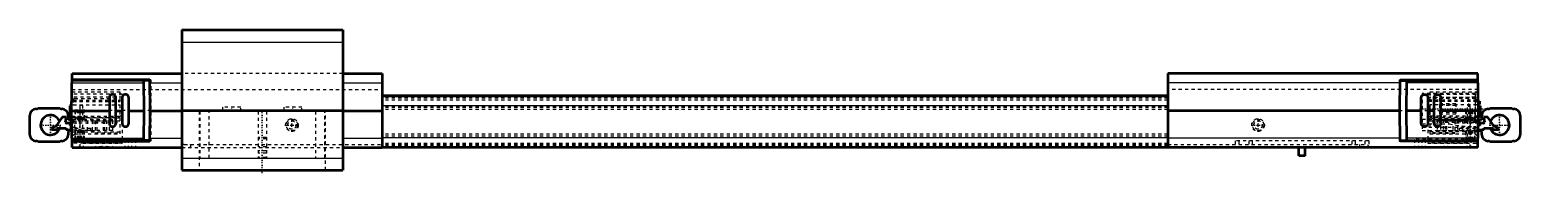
# Model space of a CAD drawing. Header units: millimetres. Extents: x -231 to 231, y -8 to 37.
import ezdxf

# ---------------------------------------------------------------- set-up
doc = ezdxf.new("R2010")
doc.units = ezdxf.units.MM
doc.linetypes.add('Center', pattern=[1.5, 0.45, -0.5, 0.05, -0.5])
doc.linetypes.add('Dashed', pattern=[2, 1, -1])
for name, color, linetype, lineweight in [('AM_0', 7, 'Continuous', 50), ('AM_4', 3, 'Continuous', 25), ('AM_7', 7, 'Center', 25), ('AM_9', 6, 'Dashed', 25)]:
    doc.layers.add(name, color=color, linetype=linetype, lineweight=lineweight)

# ---------------------------------------------------------------- blocks, each defined once
blk = doc.blocks.new('1_2500_210_p4_1_0_in_2500_210__A__4')
at = {"layer": 'AM_0'}
for p, q in [((-231.4, 4), (-231.4, 10)), ((-228.8, 12.2), (-222.07, 12.2)), ((-219.47, 10), (-219.47, 9.05)), ((-219.47, 4.95), (-219.47, 4)), ((-218.43, 8.65), (-219.07, 8.65)), ((-218.34, 5.35), (-219.07, 5.35)), ((-222.07, 1.8), (-228.8, 1.8))]:
    blk.add_line(p, q, dxfattribs=at)
for centre, radius, start, end in [((-229.4, 10), 2, 90, 180), ((-229.4, 13), 1, 270, 306.8699), ((-225, 7), 3.05, 23.0521, 341.8518), ((-221.47, 13), 1, 233.1301, 270), ((-221.47, 10), 2, 0, 90), ((-219.07, 9.05), 0.4, 180, 270), ((-219.07, 4.95), 0.4, 90, 180), ((-229.4, 4), 2, 180, 270), ((-229.4, 1), 1, 53.1301, 90), ((-221.47, 1), 1, 90, 126.8699), ((-221.47, 4), 2, 270, 360)]:
    blk.add_arc(centre, radius, start, end, dxfattribs=at)
at = {"layer": 'AM_4'}
for p, q in [((-218.8, 7.6), (-218.8, 8.65)), ((-218.8, 5.35), (-218.8, 5.56)), ((-218.5, 7.6), (-218.5, 8.65)), ((-218.5, 5.35), (-218.5, 5.55))]:
    blk.add_line(p, q, dxfattribs=at)
at = {"layer": 'AM_7'}
for p, q in [((-225, 3.8), (-225, 10.2)), ((-228.2, 7), (-221.8, 7))]:
    blk.add_line(p, q, dxfattribs=at)
at = {"layer": 'AM_9'}
for p, q in [((-214.5, 11.4), (-217.3, 11.4)), ((-217.3, 11.4), (-217.3, 8.65)), ((-217.27, 8.65), (-217.27, 11.4)), ((-217.15, 8.65), (-217.15, 11.4)), ((-216.51, 8.65), (-216.51, 11.4)), ((-216.14, 8.65), (-216.14, 11.4)), ((-215.65, 8.65), (-215.65, 11.4)), ((-215.28, 8.65), (-215.28, 11.4)), ((-214.64, 8.65), (-214.64, 11.4)), ((-214.52, 8.65), (-214.52, 11.4)), ((-214.5, 8.65), (-214.5, 11.4)), ((-218.8, 5.56), (-218.8, 7.6)), ((-218.5, 5.55), (-218.5, 7.6)), ((-205.66, 8.65), (-218.43, 8.65)), ((-212.55, 5.35), (-218.34, 5.35)), ((-217.3, 5.35), (-217.3, 2.6)), ((-217.27, 2.6), (-217.27, 5.35)), ((-217.15, 2.6), (-217.15, 5.35)), ((-217, 5.35), (-217, 8.65)), ((-216.51, 2.6), (-216.51, 5.35)), ((-216.14, 2.6), (-216.14, 5.35)), ((-215.65, 2.6), (-215.65, 5.35)), ((-215.28, 2.6), (-215.28, 5.35)), ((-214.64, 2.6), (-214.64, 5.35)), ((-214.52, 2.6), (-214.52, 5.35)), ((-214.5, 2.6), (-214.5, 5.35)), ((-213.45, 5.35), (-213.45, 8.65)), ((-211.95, 5.35), (-211.95, 8.65)), ((-205.66, 5.35), (-211.15, 5.35)), ((-210.53, 5.35), (-210.53, 8.65)), ((-208.47, 5.35), (-208.47, 8.65)), ((-208.08, 5.35), (-208.08, 8.65)), ((-207.49, 5.35), (-207.49, 8.65)), ((-206.64, 5.35), (-206.64, 8.65)), ((-205.66, 5.35), (-205.66, 8.65)), ((-214.5, 2.6), (-217.3, 2.6))]:
    blk.add_line(p, q, dxfattribs=at)
blk.add_arc((-225, 7), 3.05, 341.8518, 23.0521, dxfattribs=at)
blk = doc.blocks.new('2_2500_210_p3_0_in_2500_210__A__4')
at = {"layer": 'AM_0'}
for p, q in [((-184.2, 36.5), (-184.2, -7)), ((-184.2, 36.5), (-134.2, 36.5)), ((-134.2, 36.5), (-134.2, -7)), ((-218.5, 11.5), (-218.2, 23)), ((-194.08, 20.8), (-218.26, 20.8)), ((-194.08, 21), (-218.25, 21)), ((-218.2, 23), (-184.2, 23)), ((-216.6, 21), (-216.6, 20.8)), ((-216.33, 20.8), (-216.33, 21)), ((-208.84, 20.8), (-208.84, 21)), ((-196.4, 20.8), (-196.4, 21)), ((-196.08, 20.8), (-196, 11.5)), ((-194, 11.5), (-194.08, 21)), ((-134.2, 23), (-122, 23)), ((-122, 23), (-122, 0)), ((-206.7, 15.5), (-206.7, 7.5)), ((-204.7, 7.5), (-204.7, 15.5)), ((-202.7, 15.5), (-202.7, 7.5)), ((-200.7, 7.5), (-200.7, 15.5)), ((-221.35, 9.4), (-223.45, 6.4)), ((-220, 9.4), (-221.35, 9.4)), ((-220.27, 7.89), (-220, 9.4)), ((-218.46, 13.12), (-218.95, 12.94)), ((-218.95, 12.94), (-218.95, 9.66)), ((-218.95, 9.66), (-218.45, 9.48)), ((-218.2, 0), (-218.5, 11.5)), ((-218.5, 11.45), (-206.7, 11.45)), ((-204.7, 11.45), (-202.7, 11.45)), ((-200.7, 11.45), (-196, 11.45)), ((-196, 11.5), (-196.08, 2.2)), ((-194.08, 2), (-194, 11.5)), ((-194, 11.45), (-184.2, 11.45)), ((-184.2, 11.5), (-134.2, 11.5)), ((-134.2, 11.45), (-122, 11.45)), ((-224.01, 6.4), (-224.65, 5.95)), ((-224.65, 5.95), (-224.65, 5.6)), ((-224.65, 5.6), (-223.15, 5.6)), ((-223.45, 6.4), (-224.01, 6.4)), ((-222.65, 6.05), (-220.15, 6.05)), ((-220.15, 6.05), (-220.15, 5.79)), ((-218.4, 7.6), (-220.02, 7.6)), ((-219.96, 5.59), (-218.34, 5.55)), ((-218.71, 7.36), (-218.4, 7.54)), ((-218.37, 6.64), (-218.71, 6.84)), ((-194.08, 2.2), (-218.26, 2.2)), ((-218.25, 2), (-194.08, 2)), ((-218.2, 0), (-184.2, 0)), ((-216.6, 2.2), (-216.6, 2)), ((-216.33, 2), (-216.33, 2.2)), ((-208.84, 2), (-208.84, 2.2)), ((-196.4, 2), (-196.4, 2.2)), ((-134.2, 0), (-122, 0)), ((-184.2, -7), (-134.2, -7))]:
    blk.add_line(p, q, dxfattribs=at)
for points in [[(-204.7, 15.5), (-204.7, 15.59), (-204.72, 15.67), (-204.73, 15.76), (-204.76, 15.84), (-204.79, 15.92), (-204.83, 16), (-204.88, 16.07), (-204.93, 16.14), (-204.99, 16.21), (-205.06, 16.27), (-205.13, 16.32), (-205.2, 16.37), (-205.28, 16.41), (-205.36, 16.44), (-205.44, 16.47), (-205.53, 16.48), (-205.61, 16.5), (-205.7, 16.5), (-205.79, 16.5), (-205.87, 16.48), (-205.96, 16.47), (-206.04, 16.44), (-206.12, 16.41), (-206.2, 16.37), (-206.27, 16.32), (-206.34, 16.27), (-206.41, 16.21), (-206.47, 16.14), (-206.52, 16.07), (-206.57, 16), (-206.61, 15.92), (-206.64, 15.84), (-206.67, 15.76), (-206.68, 15.67), (-206.7, 15.59), (-206.7, 15.5)], [(-200.7, 15.5), (-200.7, 15.59), (-200.72, 15.67), (-200.73, 15.76), (-200.76, 15.84), (-200.79, 15.92), (-200.83, 16), (-200.88, 16.07), (-200.93, 16.14), (-200.99, 16.21), (-201.06, 16.27), (-201.13, 16.32), (-201.2, 16.37), (-201.28, 16.41), (-201.36, 16.44), (-201.44, 16.47), (-201.53, 16.48), (-201.61, 16.5), (-201.7, 16.5), (-201.79, 16.5), (-201.87, 16.48), (-201.96, 16.47), (-202.04, 16.44), (-202.12, 16.41), (-202.2, 16.37), (-202.27, 16.32), (-202.34, 16.27), (-202.41, 16.21), (-202.47, 16.14), (-202.52, 16.07), (-202.57, 16), (-202.61, 15.92), (-202.64, 15.84), (-202.67, 15.76), (-202.68, 15.67), (-202.7, 15.59), (-202.7, 15.5)], [(-218.85, 7.1), (-218.85, 7.13), (-218.85, 7.15), (-218.84, 7.18), (-218.83, 7.2), (-218.82, 7.23), (-218.81, 7.25), (-218.8, 7.27), (-218.78, 7.29), (-218.76, 7.31), (-218.74, 7.33), (-218.72, 7.35), (-218.71, 7.36)], [(-218.71, 6.84), (-218.73, 6.86), (-218.75, 6.87), (-218.77, 6.89), (-218.78, 6.91), (-218.8, 6.93), (-218.81, 6.96), (-218.82, 6.98), (-218.83, 7), (-218.84, 7.03), (-218.85, 7.05), (-218.85, 7.08), (-218.85, 7.1)], [(-206.7, 7.5), (-206.7, 7.41), (-206.68, 7.33), (-206.67, 7.24), (-206.64, 7.16), (-206.61, 7.08), (-206.57, 7), (-206.52, 6.93), (-206.47, 6.86), (-206.41, 6.79), (-206.34, 6.73), (-206.27, 6.68), (-206.2, 6.63), (-206.12, 6.59), (-206.04, 6.56), (-205.96, 6.53), (-205.87, 6.52), (-205.79, 6.5), (-205.7, 6.5), (-205.61, 6.5), (-205.53, 6.52), (-205.44, 6.53), (-205.36, 6.56), (-205.28, 6.59), (-205.2, 6.63), (-205.13, 6.68), (-205.06, 6.73), (-204.99, 6.79), (-204.93, 6.86), (-204.88, 6.93), (-204.83, 7), (-204.79, 7.08), (-204.76, 7.16), (-204.73, 7.24), (-204.72, 7.33), (-204.7, 7.41), (-204.7, 7.5)], [(-202.7, 7.5), (-202.7, 7.41), (-202.68, 7.33), (-202.67, 7.24), (-202.64, 7.16), (-202.61, 7.08), (-202.57, 7), (-202.52, 6.93), (-202.47, 6.86), (-202.41, 6.79), (-202.34, 6.73), (-202.27, 6.68), (-202.2, 6.63), (-202.12, 6.59), (-202.04, 6.56), (-201.96, 6.53), (-201.87, 6.52), (-201.79, 6.5), (-201.7, 6.5), (-201.61, 6.5), (-201.53, 6.52), (-201.44, 6.53), (-201.36, 6.56), (-201.28, 6.59), (-201.2, 6.63), (-201.13, 6.68), (-201.06, 6.73), (-200.99, 6.79), (-200.93, 6.86), (-200.88, 6.93), (-200.83, 7), (-200.79, 7.08), (-200.76, 7.16), (-200.73, 7.24), (-200.72, 7.33), (-200.7, 7.41), (-200.7, 7.5)]]:
    blk.add_lwpolyline(points, dxfattribs=at)
for centre, radius, start, end in [((-223.15, 5.9), 0.3, 270, 354.2608), ((-222.65, 5.85), 0.2, 90, 174.2608), ((-220.02, 7.85), 0.25, 170, 270), ((-219.95, 5.79), 0.2, 180, 268.4089)]:
    blk.add_arc(centre, radius, start, end, dxfattribs=at)
at = {"layer": 'AM_4'}
for p, q in [((-184.2, 32.66), (-134.2, 32.66)), ((-218.28, 20.08), (-196.07, 20.08)), ((-194.07, 20.08), (-184.2, 20.08)), ((-134.2, 20.08), (-122, 20.08)), ((-218.95, 9.7), (-218.45, 9.7)), ((-218.68, 6.83), (-218.68, 7.37)), ((-218.28, 2.92), (-196.07, 2.92)), ((-194.07, 2.92), (-184.2, 2.92)), ((-134.2, 2.92), (-122, 2.92)), ((-184.2, -3.24), (-134.2, -3.24))]:
    blk.add_line(p, q, dxfattribs=at)
at = {"layer": 'AM_7'}
for p, q in [((-215.9, 12.06), (-215.9, 1.94)), ((-168.7, 11.19), (-168.7, 12.56)), ((-159.2, -7.91), (-159.2, 12.16)), ((-149.7, 11.19), (-149.7, 12.56)), ((-152.08, 7), (-147.92, 7)), ((-150, 4.92), (-150, 9.08)), ((-208.35, 0.31), (-208.35, -0.01)), ((-181.45, -0.06), (-181.45, 1.04))]:
    blk.add_line(p, q, dxfattribs=at)
at = {"layer": 'AM_9'}
for p, q in [((-204.16, 20.8), (-204.16, 21)), ((-196.67, 20.8), (-196.67, 21)), ((-193.78, 21), (-194.08, 21)), ((-193.78, 20.8), (-194.08, 20.8)), ((-193.78, 21), (-193.78, 2)), ((-134.2, 23), (-184.2, 23)), ((-202.7, 15.62), (-218.39, 15.62)), ((-202.7, 16.61), (-218.37, 16.61)), ((-203.35, 17.15), (-218.35, 17.15)), ((-218.33, 18), (-122, 18)), ((-217.45, 15.25), (-217.95, 14.95)), ((-217.95, 14.95), (-217.95, 13.3)), ((-217.95, 14.75), (-203.35, 14.75)), ((-217.95, 14.45), (-203.35, 14.45)), ((-217.95, 14.25), (-203.35, 14.25)), ((-217.45, 15.25), (-203.35, 15.25)), ((-203.35, 4.25), (-203.35, 17.15)), ((-202.7, 16.61), (-202.7, 15.5)), ((-193.78, 11.5), (-218.5, 11.5)), ((-217.95, 13.3), (-218.46, 13.12)), ((-218.45, 9.7), (-203.35, 9.7)), ((-218.45, 9.48), (-217.95, 9.3)), ((-217.95, 13.3), (-203.35, 13.3)), ((-217.95, 9.3), (-203.35, 9.3)), ((-214.4, 11.6), (-217.4, 11.6)), ((-217.4, 11.6), (-217.4, 9.1)), ((-215.05, 13.1), (-215.85, 13.1)), ((-215.85, 13.1), (-215.85, 0)), ((-215.05, 13.1), (-215.05, 1.4)), ((-214.4, 9.1), (-214.4, 11.6)), ((-202.97, 10.03), (-203.9, 9.1)), ((-202.97, 11.5), (-202.97, 10.03)), ((-178.78, 11.25), (-178.78, -7)), ((-139.62, 11.25), (-178.78, 11.25)), ((-178.61, 11.25), (-178.61, -3.25)), ((-175.7, -3.25), (-175.7, 11.25)), ((-165.88, 12.5), (-171.53, 12.5)), ((-171.53, 12.5), (-171.53, 11.25)), ((-165.88, 11.25), (-165.88, 12.5)), ((-160.45, 11.25), (-160.45, -3.02)), ((-157.95, 11.25), (-157.95, -3.02)), ((-146.88, 12.5), (-152.53, 12.5)), ((-152.53, 12.5), (-152.53, 11.25)), ((-146.88, 11.25), (-146.88, 12.5)), ((-142.7, 11.25), (-142.7, -3.25)), ((-139.79, -3.25), (-139.79, 11.25)), ((-139.62, -7), (-139.62, 11.25)), ((-203.9, 9.1), (-218.44, 9.1)), ((-218.41, 8.25), (-203.35, 8.25)), ((-217.4, 8.15), (-218.4, 7.54)), ((-211.15, 7.6), (-218.4, 7.6)), ((-218.37, 6.64), (-217.4, 6.05)), ((-218.34, 5.55), (-211.15, 5.35)), ((-218.33, 4.9), (-202.7, 4.9)), ((-211.15, 8.15), (-217.4, 8.15)), ((-217.4, 6.05), (-217.4, 8.15)), ((-217.4, 6.05), (-212.55, 6.05)), ((-217.4, 4.9), (-217.4, 2.4)), ((-214.4, 2.4), (-214.4, 4.9)), ((-212.55, 6.05), (-212.55, 5.35)), ((-212.55, 5.35), (-211.15, 5.35)), ((-211.15, 8.3), (-211.15, 4.4)), ((-211.15, 8.3), (-203.35, 8.3)), ((-211.15, 7.8), (-203.35, 7.8)), ((-202.7, 7.5), (-202.7, 1.4)), ((-218.28, 3.21), (-218.1, 3.8)), ((-202.7, 2.4), (-218.26, 2.4)), ((-202.7, 1.4), (-218.24, 1.4)), ((-218.1, 3.8), (-217.3, 4.25)), ((-217.3, 4.25), (-203.35, 4.25)), ((-216.08, 2.5), (-216.08, 0)), ((-198.63, 2.5), (-216.08, 2.5)), ((-214.88, 2.5), (-214.88, 0)), ((-214.88, 1.4), (-202.7, 1.4)), ((-214.85, 2.5), (-214.85, 0)), ((-211.15, 4.6), (-203.35, 4.6)), ((-211.15, 4.4), (-203.35, 4.4)), ((-204.16, 2), (-204.16, 2.2)), ((-201.85, 2.5), (-201.85, 0)), ((-200.85, 2.5), (-200.85, 0)), ((-199.83, 2.5), (-199.83, 0)), ((-198.63, 2.5), (-198.63, 0)), ((-196.67, 2), (-196.67, 2.2)), ((-193.78, 2.2), (-194.08, 2.2)), ((-193.78, 2), (-194.08, 2)), ((-184.2, 0), (-134.2, 0)), ((-183.45, 0.99), (-122, 0.99)), ((-181.45, 0.99), (-181.45, 0)), ((-157.95, 3.18), (-160.45, 3.18)), ((-157.95, 2.71), (-160.45, 2.71)), ((-157.95, 0.29), (-160.45, 0.29)), ((-178.61, -3.25), (-175.7, -3.25)), ((-157.95, -0.98), (-160.45, -0.98)), ((-157.95, -1.75), (-160.45, -1.75)), ((-157.95, -3.02), (-160.45, -3.02)), ((-142.7, -3.25), (-139.79, -3.25))]:
    blk.add_line(p, q, dxfattribs=at)
for radius in [1.98, 1.76, 1.31]:
    blk.add_circle((-150, 7), radius, dxfattribs=at)
for centre, radius, start, end in [((-208.35, -50.27), 50.57, 83.7557, 96.2443), ((-183.45, -0.01), 1, 90, 179.427)]:
    blk.add_arc(centre, radius, start, end, dxfattribs=at)
blk = doc.blocks.new('3_2500_210_p4_2_0_in_2500_210__A__4')
at = {"layer": 'AM_0'}
for p, q in [((219.47, 9.05), (219.47, 10)), ((222.07, 12.2), (228.8, 12.2)), ((231.4, 10), (231.4, 4)), ((218.34, 5.35), (219.07, 5.35)), ((218.43, 8.65), (219.07, 8.65)), ((219.47, 4), (219.47, 4.95)), ((228.8, 1.8), (222.07, 1.8))]:
    blk.add_line(p, q, dxfattribs=at)
for centre, radius, start, end in [((221.47, 10), 2, 90, 180), ((221.47, 13), 1, 270, 306.8699), ((225, 7), 3.05, 198.1482, 156.9479), ((229.4, 13), 1, 233.1301, 270), ((229.4, 10), 2, 360, 90), ((219.07, 9.05), 0.4, 270, 0), ((219.07, 4.95), 0.4, 0, 90), ((221.47, 4), 2, 180, 270), ((221.47, 1), 1, 53.1301, 90), ((229.4, 1), 1, 90, 126.8699), ((229.4, 4), 2, 270, 0)]:
    blk.add_arc(centre, radius, start, end, dxfattribs=at)
at = {"layer": 'AM_4'}
for p, q in [((218.5, 8.65), (218.5, 7.6)), ((218.5, 5.55), (218.5, 5.35)), ((218.8, 8.65), (218.8, 7.6)), ((218.8, 5.56), (218.8, 5.35))]:
    blk.add_line(p, q, dxfattribs=at)
at = {"layer": 'AM_7'}
for p, q in [((225, 3.8), (225, 10.2)), ((221.8, 7), (228.2, 7))]:
    blk.add_line(p, q, dxfattribs=at)
at = {"layer": 'AM_9'}
for p, q in [((214.5, 11.4), (214.5, 8.65)), ((214.5, 11.4), (217.3, 11.4)), ((214.52, 11.4), (214.52, 8.65)), ((214.64, 11.4), (214.64, 8.65)), ((215.28, 11.4), (215.28, 8.65)), ((215.65, 11.4), (215.65, 8.65)), ((216.14, 11.4), (216.14, 8.65)), ((216.51, 11.4), (216.51, 8.65)), ((217.15, 11.4), (217.15, 8.65)), ((217.27, 11.4), (217.27, 8.65)), ((217.3, 8.65), (217.3, 11.4)), ((205.66, 8.65), (205.66, 5.35)), ((205.66, 8.65), (218.43, 8.65)), ((205.66, 5.35), (211.15, 5.35)), ((206.64, 8.65), (206.64, 5.35)), ((207.49, 8.65), (207.49, 5.35)), ((208.08, 8.65), (208.08, 5.35)), ((208.47, 8.65), (208.47, 5.35)), ((210.53, 8.65), (210.53, 5.35)), ((211.95, 8.65), (211.95, 5.35)), ((212.55, 5.35), (218.34, 5.35)), ((213.45, 8.65), (213.45, 5.35)), ((214.5, 5.35), (214.5, 2.6)), ((214.52, 5.35), (214.52, 2.6)), ((214.64, 5.35), (214.64, 2.6)), ((215.28, 5.35), (215.28, 2.6)), ((215.65, 5.35), (215.65, 2.6)), ((216.14, 5.35), (216.14, 2.6)), ((216.51, 5.35), (216.51, 2.6)), ((217, 8.65), (217, 5.35)), ((217.15, 5.35), (217.15, 2.6)), ((217.27, 5.35), (217.27, 2.6)), ((217.3, 2.6), (217.3, 5.35)), ((218.5, 7.6), (218.5, 5.55)), ((218.8, 7.6), (218.8, 5.56)), ((214.5, 2.6), (217.3, 2.6))]:
    blk.add_line(p, q, dxfattribs=at)
blk.add_arc((225, 7), 3.05, 156.9479, 198.1482, dxfattribs=at)
blk = doc.blocks.new('4_2500_210_p2_0_in_2500_210__A__4')
at = {"layer": 'AM_0'}
for p, q in [((122, 23), (122, 0)), ((218.2, 23), (122, 23)), ((194, 11.5), (194.08, 21)), ((194.08, 21), (218.25, 21)), ((194.08, 20.8), (218.26, 20.8)), ((196.08, 20.8), (196, 11.5)), ((196.4, 21), (196.4, 20.8)), ((208.84, 20.8), (208.84, 21)), ((216.33, 20.8), (216.33, 21)), ((216.6, 20.8), (216.6, 21)), ((218.5, 11.5), (218.2, 23)), ((200.7, 7.5), (200.7, 15.5)), ((202.7, 15.5), (202.7, 7.5)), ((204.7, 7.5), (204.7, 15.5)), ((206.7, 15.5), (206.7, 7.5)), ((218.75, 14.35), (218.43, 14.35)), ((218.75, 14.35), (218.75, 13.5)), ((194, 11.45), (122, 11.45)), ((194.08, 2), (194, 11.5)), ((196, 11.5), (196.08, 2.2)), ((200.7, 11.45), (196, 11.45)), ((204.7, 11.45), (202.7, 11.45)), ((218.5, 11.45), (206.7, 11.45)), ((218.2, 0), (218.5, 11.5)), ((218.75, 13.5), (218.45, 13.5)), ((218.95, 9.66), (218.45, 9.48)), ((218.46, 13.12), (218.95, 12.94)), ((218.95, 12.94), (218.95, 9.66)), ((221.35, 9.4), (220, 9.4)), ((220, 9.4), (220.27, 7.89)), ((223.45, 6.4), (221.35, 9.4)), ((218.34, 5.55), (219.96, 5.59)), ((218.71, 6.84), (218.37, 6.64)), ((220.02, 7.6), (218.4, 7.6)), ((218.4, 7.54), (218.71, 7.36)), ((220.15, 5.79), (220.15, 6.05)), ((220.15, 6.05), (222.65, 6.05)), ((223.15, 5.6), (224.65, 5.6)), ((224.01, 6.4), (223.45, 6.4)), ((224.65, 5.95), (224.01, 6.4)), ((224.65, 5.6), (224.65, 5.95)), ((218.2, 0), (122, 0)), ((162.65, -2.5), (162.65, 0)), ((164.65, -2.5), (164.65, 0)), ((194.08, 2.2), (218.26, 2.2)), ((218.25, 2), (194.08, 2)), ((196.4, 2.2), (196.4, 2)), ((208.84, 2), (208.84, 2.2)), ((216.33, 2), (216.33, 2.2)), ((216.6, 2), (216.6, 2.2)), ((164.65, -2.5), (162.65, -2.5))]:
    blk.add_line(p, q, dxfattribs=at)
for points in [[(200.7, 15.5), (200.7, 15.59), (200.72, 15.67), (200.73, 15.76), (200.76, 15.84), (200.79, 15.92), (200.83, 16), (200.88, 16.07), (200.93, 16.14), (200.99, 16.21), (201.06, 16.27), (201.13, 16.32), (201.2, 16.37), (201.28, 16.41), (201.36, 16.44), (201.44, 16.47), (201.53, 16.48), (201.61, 16.5), (201.7, 16.5), (201.79, 16.5), (201.87, 16.48), (201.96, 16.47), (202.04, 16.44), (202.12, 16.41), (202.2, 16.37), (202.27, 16.32), (202.34, 16.27), (202.41, 16.21), (202.47, 16.14), (202.52, 16.07), (202.57, 16), (202.61, 15.92), (202.64, 15.84), (202.67, 15.76), (202.68, 15.67), (202.7, 15.59), (202.7, 15.5)], [(204.7, 15.5), (204.7, 15.59), (204.72, 15.67), (204.73, 15.76), (204.76, 15.84), (204.79, 15.92), (204.83, 16), (204.88, 16.07), (204.93, 16.14), (204.99, 16.21), (205.06, 16.27), (205.13, 16.32), (205.2, 16.37), (205.28, 16.41), (205.36, 16.44), (205.44, 16.47), (205.53, 16.48), (205.61, 16.5), (205.7, 16.5), (205.79, 16.5), (205.87, 16.48), (205.96, 16.47), (206.04, 16.44), (206.12, 16.41), (206.2, 16.37), (206.27, 16.32), (206.34, 16.27), (206.41, 16.21), (206.47, 16.14), (206.52, 16.07), (206.57, 16), (206.61, 15.92), (206.64, 15.84), (206.67, 15.76), (206.68, 15.67), (206.7, 15.59), (206.7, 15.5)], [(202.7, 7.5), (202.7, 7.41), (202.68, 7.33), (202.67, 7.24), (202.64, 7.16), (202.61, 7.08), (202.57, 7), (202.52, 6.93), (202.47, 6.86), (202.41, 6.79), (202.34, 6.73), (202.27, 6.68), (202.2, 6.63), (202.12, 6.59), (202.04, 6.56), (201.96, 6.53), (201.87, 6.52), (201.79, 6.5), (201.7, 6.5), (201.61, 6.5), (201.53, 6.52), (201.44, 6.53), (201.36, 6.56), (201.28, 6.59), (201.2, 6.63), (201.13, 6.68), (201.06, 6.73), (200.99, 6.79), (200.93, 6.86), (200.88, 6.93), (200.83, 7), (200.79, 7.08), (200.76, 7.16), (200.73, 7.24), (200.72, 7.33), (200.7, 7.41), (200.7, 7.5)], [(206.7, 7.5), (206.7, 7.41), (206.68, 7.33), (206.67, 7.24), (206.64, 7.16), (206.61, 7.08), (206.57, 7), (206.52, 6.93), (206.47, 6.86), (206.41, 6.79), (206.34, 6.73), (206.27, 6.68), (206.2, 6.63), (206.12, 6.59), (206.04, 6.56), (205.96, 6.53), (205.87, 6.52), (205.79, 6.5), (205.7, 6.5), (205.61, 6.5), (205.53, 6.52), (205.44, 6.53), (205.36, 6.56), (205.28, 6.59), (205.2, 6.63), (205.13, 6.68), (205.06, 6.73), (204.99, 6.79), (204.93, 6.86), (204.88, 6.93), (204.83, 7), (204.79, 7.08), (204.76, 7.16), (204.73, 7.24), (204.72, 7.33), (204.7, 7.41), (204.7, 7.5)], [(218.71, 7.36), (218.73, 7.34), (218.75, 7.33), (218.77, 7.31), (218.78, 7.29), (218.8, 7.27), (218.81, 7.24), (218.82, 7.22), (218.83, 7.2), (218.84, 7.17), (218.85, 7.15), (218.85, 7.12), (218.85, 7.1)], [(218.85, 7.1), (218.85, 7.07), (218.85, 7.05), (218.84, 7.02), (218.83, 7), (218.82, 6.97), (218.81, 6.95), (218.8, 6.93), (218.78, 6.91), (218.76, 6.89), (218.74, 6.87), (218.72, 6.85), (218.71, 6.84)]]:
    blk.add_lwpolyline(points, dxfattribs=at)
for centre, radius, start, end in [((219.95, 5.79), 0.2, 271.5911, 0), ((220.02, 7.85), 0.25, 270, 10), ((222.65, 5.85), 0.2, 5.7392, 90), ((223.15, 5.9), 0.3, 185.7392, 270)]:
    blk.add_arc(centre, radius, start, end, dxfattribs=at)
at = {"layer": 'AM_4'}
for p, q in [((194.07, 20.08), (122, 20.08)), ((218.28, 20.08), (196.07, 20.08)), ((218.75, 14.15), (218.43, 14.15)), ((218.75, 13.7), (218.44, 13.7)), ((218.95, 9.7), (218.45, 9.7)), ((218.68, 6.83), (218.68, 7.37)), ((194.07, 2.92), (122, 2.92)), ((218.28, 2.92), (196.07, 2.92))]:
    blk.add_line(p, q, dxfattribs=at)
at = {"layer": 'AM_7'}
for p, q in [((200.18, 12), (228.76, 12)), ((215.9, 12.06), (215.9, 1.94)), ((147.92, 7), (152.08, 7)), ((150, 4.92), (150, 9.08)), ((181.45, -0.06), (181.45, 1.04)), ((208.35, 0.31), (208.35, -0.02))]:
    blk.add_line(p, q, dxfattribs=at)
at = {"layer": 'AM_9'}
for p, q in [((193.78, 21), (194.08, 21)), ((193.78, 21), (193.78, 2)), ((193.78, 20.8), (194.08, 20.8)), ((196.67, 20.8), (196.67, 21)), ((204.16, 20.8), (204.16, 21)), ((218.33, 18), (122, 18)), ((201, 16.81), (201, 5.3)), ((217.5, 16.81), (201, 16.81)), ((217.4, 16.65), (201, 16.65)), ((202.7, 16.61), (202.7, 15.5)), ((202.7, 16.61), (218.37, 16.61)), ((202.7, 15.62), (218.39, 15.62)), ((203.35, 17.15), (203.35, 4.25)), ((218.35, 17.15), (203.35, 17.15)), ((217.45, 15.25), (203.35, 15.25)), ((217.95, 14.75), (203.35, 14.75)), ((217.95, 14.45), (203.35, 14.45)), ((217.95, 14.25), (203.35, 14.25)), ((206.4, 8.36), (206.4, 15.64)), ((206.4, 15.64), (215.4, 15.64)), ((217.4, 15.65), (215.4, 15.65)), ((215.4, 15.65), (215.4, 8.35)), ((217.4, 16.65), (217.4, 6.05)), ((217.45, 15.25), (217.95, 14.95)), ((218.34, 17.66), (217.5, 16.81)), ((217.5, 8.84), (217.5, 16.81)), ((217.95, 14.95), (217.95, 13.3)), ((193.78, 11.5), (218.5, 11.5)), ((202.97, 11.5), (202.97, 10.03)), ((202.97, 10.03), (203.9, 9.1)), ((217.95, 13.3), (203.35, 13.3)), ((218.45, 9.7), (203.35, 9.7)), ((217.95, 9.3), (203.35, 9.3)), ((211.4, 13.6), (206.4, 13.6)), ((211.4, 13.05), (206.4, 13.05)), ((206.4, 10.95), (211.4, 10.95)), ((211.4, 10.4), (206.4, 10.4)), ((211.4, 13.6), (211.4, 10.4)), ((217.4, 11.6), (214.4, 11.6)), ((214.4, 11.6), (214.4, 9.1)), ((215.05, 1.4), (215.05, 13.1)), ((215.85, 13.1), (215.05, 13.1)), ((215.85, 0), (215.85, 13.1)), ((217.4, 9.1), (217.4, 11.6)), ((217.95, 13.3), (218.46, 13.12)), ((218.45, 9.48), (217.95, 9.3)), ((201, 8.84), (217.5, 8.84)), ((201, 7.35), (209.35, 7.35)), ((201, 6.37), (218.37, 6.37)), ((201, 5.3), (218.34, 5.3)), ((202.7, 7.5), (202.7, 1.4)), ((218.33, 4.9), (202.7, 4.9)), ((211.15, 8.3), (203.35, 8.3)), ((203.35, 8.25), (218.41, 8.25)), ((211.15, 7.8), (203.35, 7.8)), ((203.9, 9.1), (218.44, 9.1)), ((215.4, 8.36), (206.4, 8.36)), ((208.09, 8.94), (217.4, 8.94)), ((211.15, 8.3), (211.15, 4.4)), ((217.4, 8.15), (211.15, 8.15)), ((218.4, 7.6), (211.15, 7.6)), ((211.15, 5.35), (218.34, 5.55)), ((211.15, 5.35), (212.55, 5.35)), ((212.55, 5.35), (212.55, 6.05)), ((212.55, 6.05), (217.4, 6.05)), ((214.4, 4.9), (214.4, 2.4)), ((215.4, 8.35), (217.4, 8.35)), ((218.4, 7.54), (217.4, 8.15)), ((217.4, 6.05), (218.37, 6.64)), ((217.4, 2.4), (217.4, 4.9)), ((122, 0.99), (183.45, 0.99)), ((142.85, 2.1), (142.85, 0)), ((184.35, 2.1), (142.85, 2.1)), ((144.05, 2.1), (144.05, 0)), ((147.15, 2.1), (147.15, 0)), ((148.15, 2.1), (148.15, 0)), ((179.15, 2.1), (179.15, 0)), ((180.15, 2.1), (180.15, 0)), ((181.45, 0.99), (181.45, 0)), ((183.15, 2.1), (183.15, 0)), ((184.35, 2.1), (184.35, 0)), ((193.78, 2.2), (194.08, 2.2)), ((193.78, 2), (194.08, 2)), ((196.67, 2), (196.67, 2.2)), ((198.63, 2.5), (198.63, 0)), ((216.08, 2.5), (198.63, 2.5)), ((199.83, 2.5), (199.83, 0)), ((200.85, 2.5), (200.85, 0)), ((201.85, 2.5), (201.85, 0)), ((202.7, 2.4), (218.26, 2.4)), ((214.88, 1.4), (202.7, 1.4)), ((202.7, 1.4), (218.24, 1.4)), ((211.15, 4.6), (203.35, 4.6)), ((211.15, 4.4), (203.35, 4.4)), ((203.35, 4.25), (217.3, 4.25)), ((204.16, 2), (204.16, 2.2)), ((214.85, 2.5), (214.85, 0)), ((214.88, 2.5), (214.88, 0)), ((216.08, 2.5), (216.08, 0)), ((217.3, 4.25), (218.1, 3.8)), ((218.1, 3.8), (218.28, 3.21))]:
    blk.add_line(p, q, dxfattribs=at)
for points in [[(209.35, 7.35), (209.35, 7.35), (209.32, 7.4), (209.23, 7.54), (209.08, 7.76), (208.86, 8.06), (208.57, 8.41), (208.22, 8.81), (208.09, 8.94)], [(218.4, 7.57), (217.88, 8.28), (217.5, 8.84)]]:
    blk.add_lwpolyline(points, dxfattribs=at)
for radius in [1.98, 1.76, 1.31]:
    blk.add_circle((150, 7), radius, dxfattribs=at)
for centre, radius, start, end in [((217.4, 45), 37.24, 255.5312, 270), ((217.4, 45), 38.5, 257.9368, 270), ((183.45, -0.01), 1, 0.573, 90), ((208.35, -50.27), 50.57, 83.7557, 96.2443)]:
    blk.add_arc(centre, radius, start, end, dxfattribs=at)
blk = doc.blocks.new('5_2500_210_p1_0_in_2500_210__A__4')
at = {"layer": 'AM_0'}
for p, q in [((122, 16), (-122, 16)), ((122, 15.95), (-122, 15.95)), ((122, 0.05), (-122, 0.05)), ((122, 0), (-122, 0))]:
    blk.add_line(p, q, dxfattribs=at)
at = {"layer": 'AM_4'}
for p, q in [((122, 12.95), (-122, 12.95)), ((122, 3.05), (-122, 3.05))]:
    blk.add_line(p, q, dxfattribs=at)
at = {"layer": 'AM_9'}
for p, q in [((122, 15.65), (-122, 15.65)), ((122, 15.52), (-122, 15.52)), ((122, 15.5), (-122, 15.5)), ((122, 15.3), (-122, 15.3)), ((122, 14.75), (-122, 14.75)), ((122, 12.5), (-122, 12.5)), ((122, 12.47), (-122, 12.47)), ((122, 11.8), (-122, 11.8)), ((122, 4.2), (-122, 4.2)), ((122, 3.53), (-122, 3.53)), ((122, 3.5), (-122, 3.5)), ((122, 1.25), (-122, 1.25)), ((122, 1), (-122, 1)), ((122, 0.8), (-122, 0.8)), ((122, 0.7), (-122, 0.7)), ((122, 0.5), (-122, 0.5)), ((122, 0.48), (-122, 0.48)), ((122, 0.35), (-122, 0.35)), ((122, 0.1), (-122, 0.1))]:
    blk.add_line(p, q, dxfattribs=at)

msp = doc.modelspace()

# ---------------------------------------------------------------- block references
for name in ['2_2500_210_p3_0_in_2500_210__A__4', '4_2500_210_p2_0_in_2500_210__A__4', '5_2500_210_p1_0_in_2500_210__A__4', '1_2500_210_p4_1_0_in_2500_210__A__4', '3_2500_210_p4_2_0_in_2500_210__A__4']:
    msp.add_blockref(name, (0, 0))

doc.saveas('drawing.dxf')
